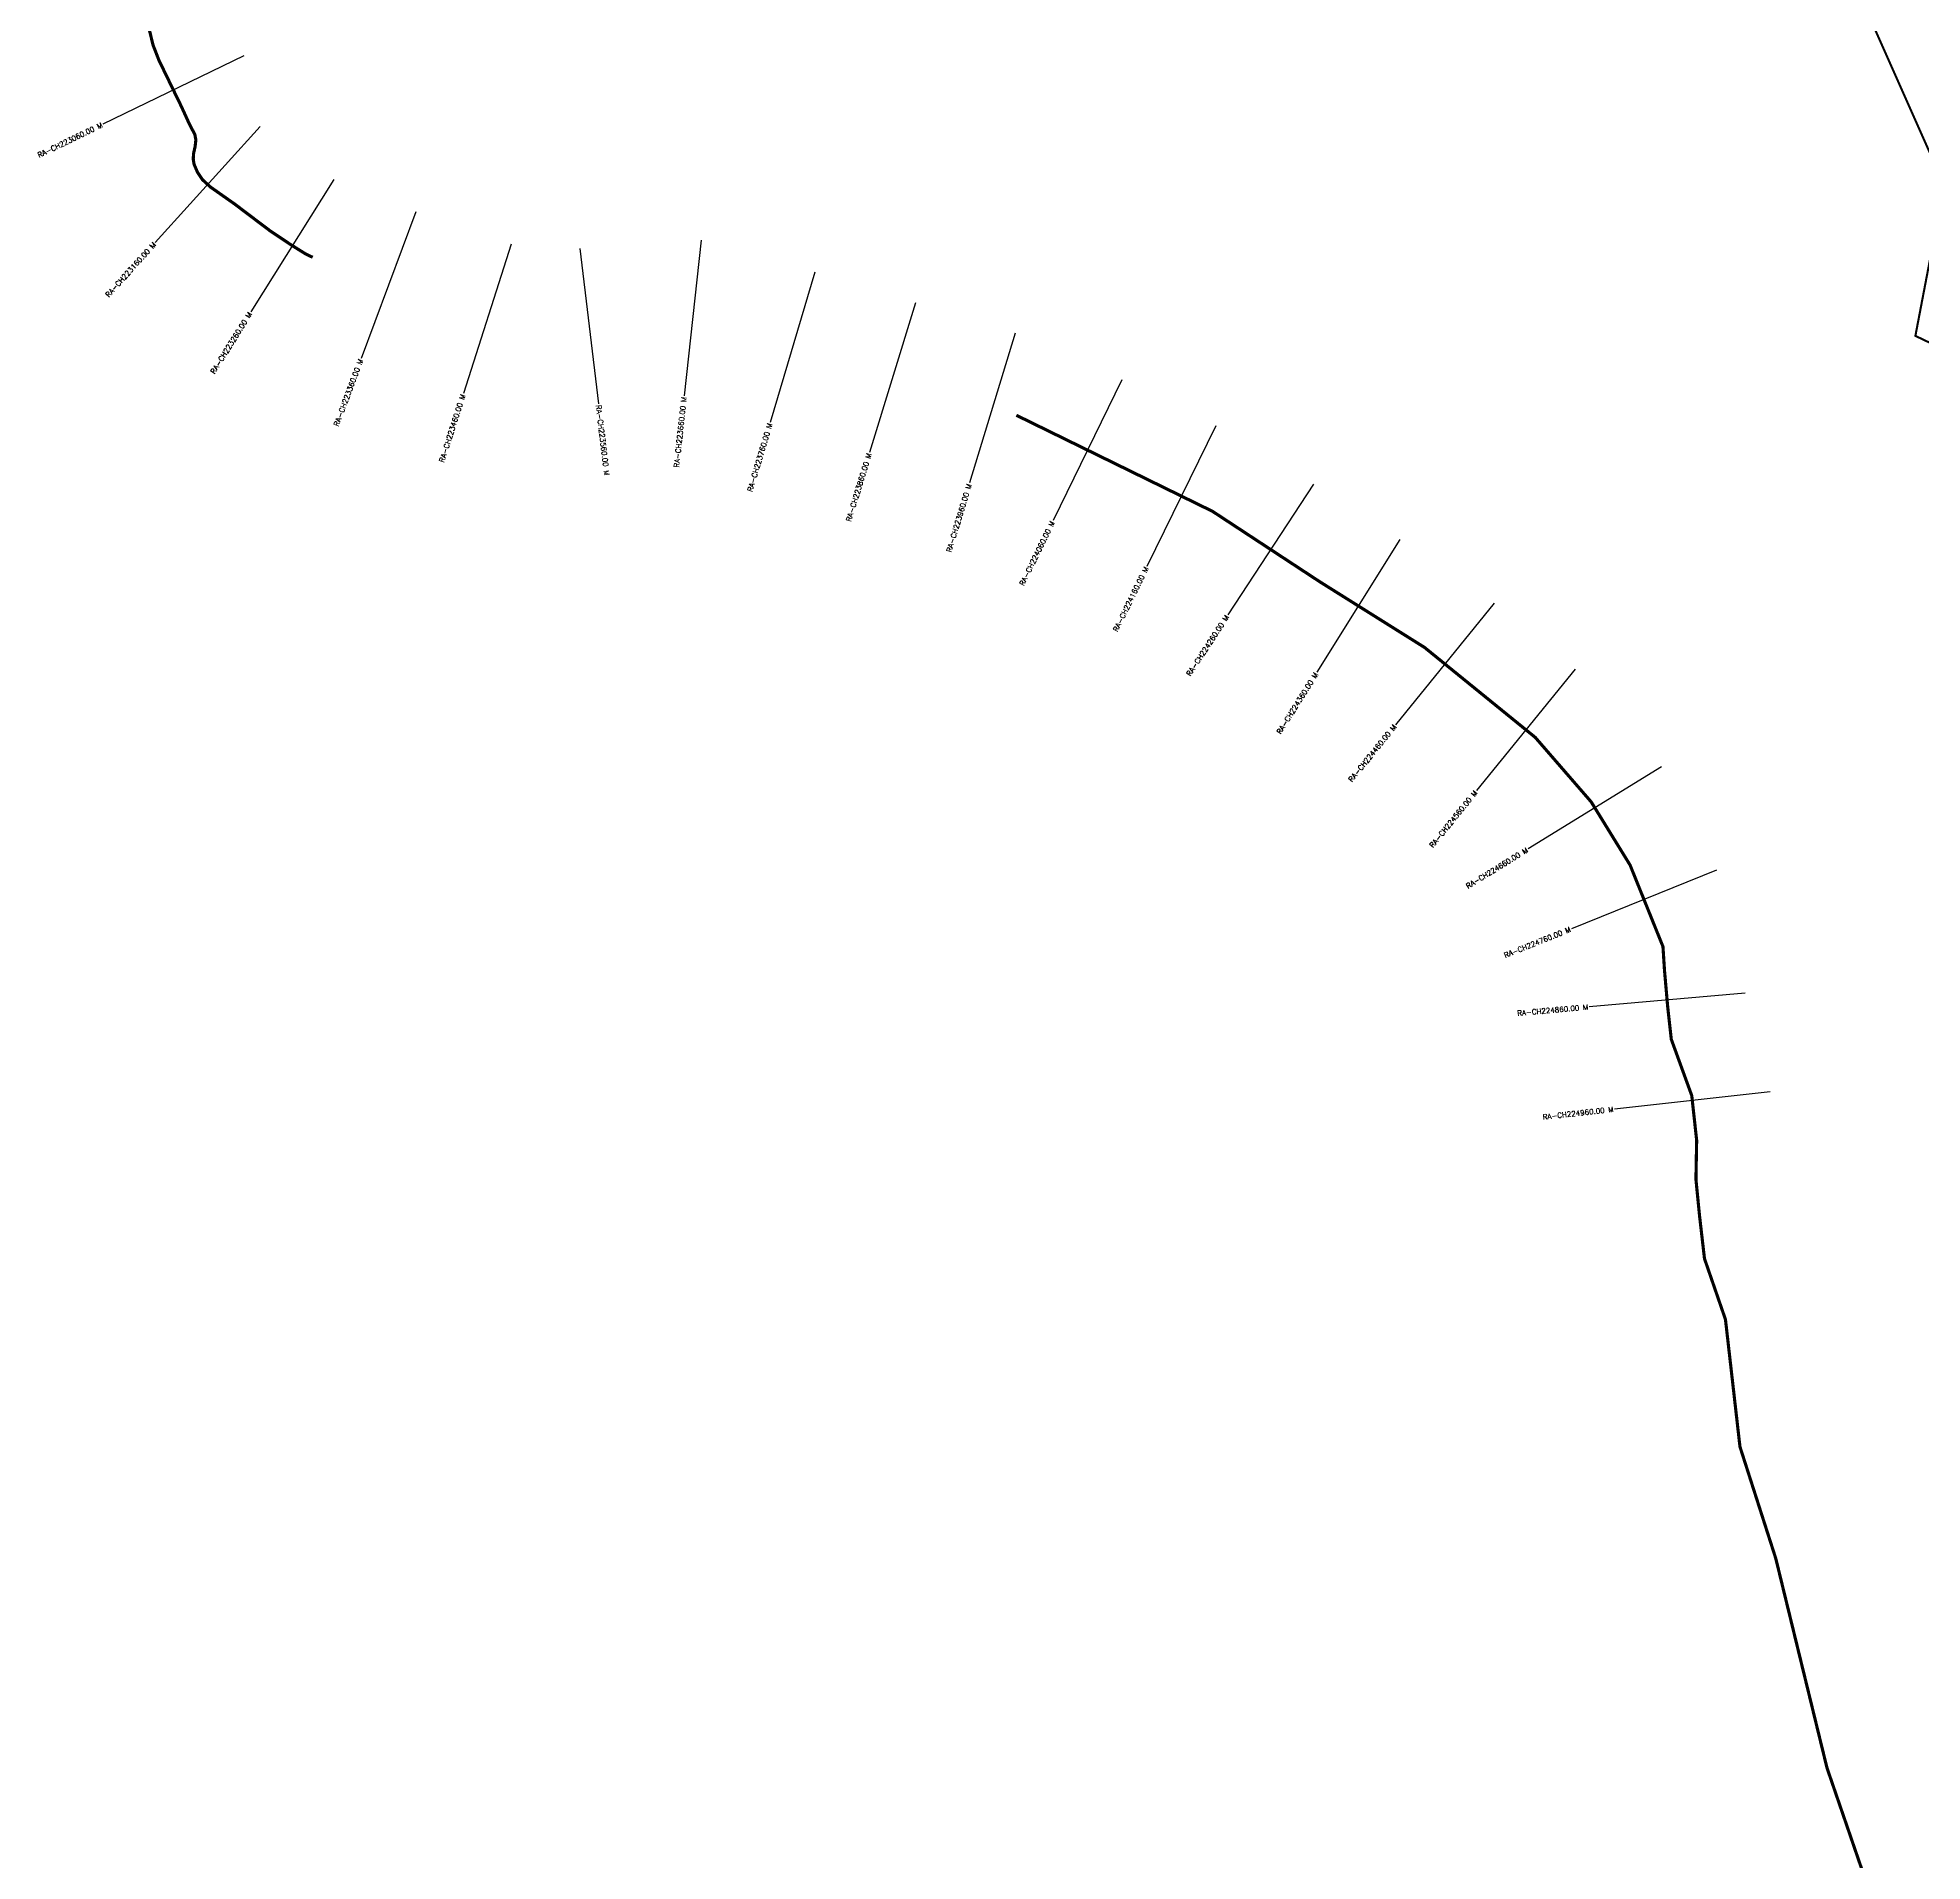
# Model space of a CAD drawing. Header units: metres. Extents: x 274575 to 279397, y 2057151 to 2064249.
# Drawn here: x 275194 to 277000, y 2060700 to 2062448 of the extents above; entities that cross this region are included whole.
import ezdxf
from ezdxf.enums import TextEntityAlignment as Align

# ---------------------------------------------------------------- set-up
doc = ezdxf.new("R2010")
doc.units = ezdxf.units.M
doc.header["$MEASUREMENT"] = 0
for name, color, linetype in [('CS', 134, 'Continuous'), ('CSMark', 6, 'Continuous'), ('NATURALLY PROTECTED', 3, 'Continuous')]:
    doc.layers.add(name, color=color, linetype=linetype)
doc.styles.get("Standard").update_dxf_attribs({"font": 'simplex.shx'})

msp = doc.modelspace()

# ---------------------------------------------------------------- linework, layer by layer
at = {"color": 6, "const_width": 2, "flags": 128}
for points in [[(277015.2, 2062318.2), (276951.9, 2062460.7), (276729.7, 2062887.3), (276768.8, 2062907.7), (276879.5, 2063009.9), (276890.6, 2063058.9), (276946.9, 2062992.6), (276960.1, 2063031.3), (277038.6, 2063147.2)], [(277073.6, 2062123.2), (276992.9, 2062161.8), (277008, 2062240.8)]]:
    msp.add_lwpolyline(points, dxfattribs=at)
at = {"layer": 'CS'}
for p, q in [((275391.1, 2062430.1), (275256.1, 2062364.7)), ((275406.8, 2062362.5), (275306.2, 2062251.2)), ((275477.4, 2062311.8), (275397.7, 2062184.8)), ((275556, 2062280.8), (275503.5, 2062140.2)), ((275647.1, 2062249.6), (275601.5, 2062106.7)), ((275712.9, 2062245.5), (275730.8, 2062096.6)), ((275829.2, 2062253.4), (275813, 2062104.3)), ((275938.4, 2062222.7), (275895.6, 2062078.9)), ((276034.8, 2062193.5), (275990.6, 2062050.1)), ((276130.1, 2062164.5), (276086.6, 2062020.9)), ((276232.6, 2062119.6), (276166.6, 2061984.9)), ((276322.4, 2062075.6), (276256.4, 2061940.9)), ((276416.2, 2062019.8), (276333.9, 2061894.4)), ((276499, 2061966.5), (276419.3, 2061839.4)), ((276589.4, 2061905.5), (276494.8, 2061789.1)), ((276667, 2061842.4), (276572.4, 2061726)), ((276749.6, 2061748.8), (276621.9, 2061670.2)), ((276802.4, 2061649.6), (276663.2, 2061593.6)), ((276829.7, 2061531.9), (276680.3, 2061518.7)), ((276853.6, 2061437.3), (276704.6, 2061420.7))]:
    msp.add_line(p, q, dxfattribs=at)
at = {"layer": 'NATURALLY PROTECTED', "const_width": 3, "flags": 128}
for points in [[(275298.3, 2062464.5), (275304, 2062440.7), (275309.7, 2062426), (275322.3, 2062400), (275331.1, 2062381.9), (275337.8, 2062367.2), (275344.2, 2062354.5), (275345.1, 2062349.6), (275344.4, 2062343.3), (275342.9, 2062336.5), (275342.6, 2062331.2), (275343.4, 2062326.2), (275346.7, 2062318.5), (275351.4, 2062311.5), (275359.3, 2062304.3), (275382.2, 2062288.2), (275416.6, 2062262.2), (275435.9, 2062249.3), (275450, 2062240.5), (275457, 2062237.1)], [(276131.4, 2062085.7), (276319.4, 2061993.6), (276422.2, 2061926.1), (276522.5, 2061863.2), (276628.6, 2061777), (276682.2, 2061715.2), (276719.5, 2061654.6), (276751, 2061576.5), (276752.5, 2061553.4), (276755.5, 2061519.2), (276759, 2061487.6), (276778.6, 2061433.7), (276783.3, 2061390.8), (276782.6, 2061353.4), (276786.1, 2061318.1), (276790.8, 2061277.4), (276810.9, 2061219.1), (276824.8, 2061097.1), (276859.1, 2060990.1), (276908.2, 2060789.3), (276949.8, 2060668.2)]]:
    msp.add_lwpolyline(points, dxfattribs=at)

# ---------------------------------------------------------------- texts
at = {"layer": 'CSMark'}
for s, rotation, p in [('RA-CH223060.00 M', 25.8398, (275255.2, 2062364.3)), ('RA-CH223160.00 M', 47.8509, (275305.5, 2062250.5)), ('RA-CH223260.00 M', 57.9006, (275397.1, 2062183.9)), ('RA-CH223360.00 M', 69.5467, (275503.2, 2062139.3)), ('RA-CH223460.00 M', 72.3045, (275601.2, 2062105.7)), ('RA-CH223660.00 M', 83.7997, (275812.9, 2062103.3)), ('RA-CH223760.00 M', 73.4144, (275895.3, 2062078)), ('RA-CH223860.00 M', 72.8916, (275990.4, 2062049.2)), ('RA-CH223960.00 M', 73.1412, (276086.3, 2062019.9)), ('RA-CH224060.00 M', 63.897, (276166.2, 2061984)), ('RA-CH224160.00 M', 63.897, (276256, 2061940)), ('RA-CH224260.00 M', 56.7272, (276333.4, 2061893.5)), ('RA-CH224360.00 M', 57.8905, (276418.8, 2061838.6)), ('RA-CH224460.00 M', 50.8995, (276494.1, 2061788.3)), ('RA-CH224560.00 M', 50.8995, (276571.7, 2061725.2)), ('RA-CH224660.00 M', 31.6227, (276621, 2061669.6)), ('RA-CH224760.00 M', 21.9164, (276662.3, 2061593.3)), ('RA-CH224860.00 M', 5.0663, (276679.3, 2061518.6)), ('RA-CH224960.00 M', 6.3431, (276703.6, 2061420.6))]:
    msp.add_text(s, height=5, rotation=rotation, dxfattribs=at).set_placement(p, align=Align.MIDDLE_RIGHT)
msp.add_text('RA-CH223560.00 M', height=5, rotation=276.8557, dxfattribs=at).set_placement((275730.9, 2062095.6), align=Align.MIDDLE_LEFT)

doc.saveas('drawing.dxf')
